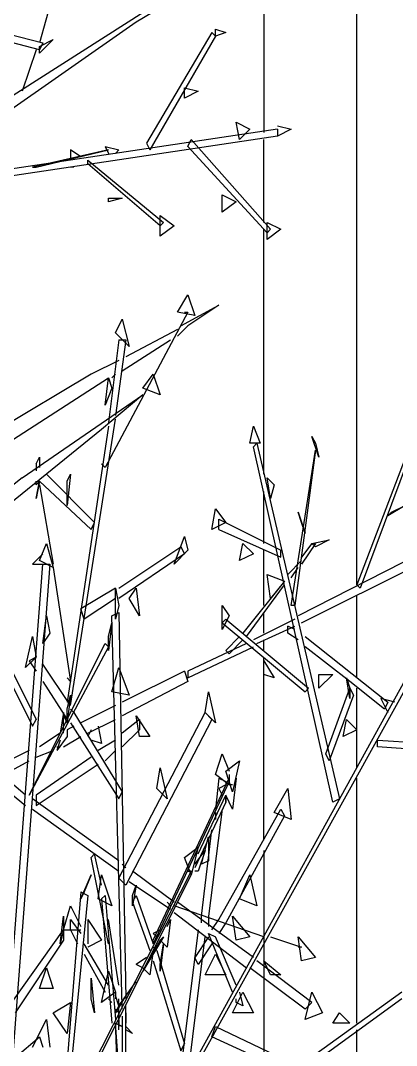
# Model space of a CAD drawing. Header units: millimetres. Extents: x -10.3 to 0, y 0 to 5.9.
# Drawn here: x -0.6205 to -0.5115, y 2.7455 to 3.0425 of the extents above; entities that cross this region are included whole.
import ezdxf

# ---------------------------------------------------------------- set-up
doc = ezdxf.new("R2010")
doc.units = ezdxf.units.MM

msp = doc.modelspace()

# ---------------------------------------------------------------- linework, layer by layer
for p, q in [((-0.55, 4.275), (-0.55, 3.01)), ((-0.523, 2.879), (-0.523, 4.275)), ((-0.555, 3.061), (-0.587, 3.042)), ((-0.569, 3.055), (-0.66, 2.997)), ((-0.61, 3.054), (-0.615, 3.036)), ((-0.637, 3.042), (-0.614, 3.036)), ((-0.587, 3.042), (-0.63, 3.012)), ((-0.615, 3.034), (-0.638, 3.04)), ((-0.565, 3.039), (-0.584, 3.007)), ((-0.565, 3.039), (-0.564, 3.038)), ((-0.564, 3.04), (-0.561, 3.039)), ((-0.564, 3.038), (-0.564, 3.04)), ((-0.561, 3.039), (-0.564, 3.038)), ((-0.615, 3.035), (-0.611, 3.037)), ((-0.611, 3.037), (-0.615, 3.033)), ((-0.614, 3.036), (-0.615, 3.034)), ((-0.564, 3.038), (-0.583, 3.005)), ((-0.616, 3.034), (-0.62, 3.022)), ((-0.615, 3.033), (-0.615, 3.035)), ((-0.573, 3.023), (-0.569, 3.022)), ((-0.573, 3.02), (-0.573, 3.023)), ((-0.569, 3.022), (-0.573, 3.02)), ((-0.558, 3.013), (-0.554, 3.011)), ((-0.557, 3.008), (-0.558, 3.013)), ((-0.546, 3.012), (-0.542, 3.011)), ((-0.546, 3.011), (-0.626, 2.999)), ((-0.546, 3.009), (-0.626, 2.997)), ((-0.554, 3.011), (-0.557, 3.008)), ((-0.546, 3.011), (-0.546, 3.009)), ((-0.542, 3.011), (-0.546, 3.009)), ((-0.596, 3.006), (-0.592, 3.005)), ((-0.596, 3.006), (-0.595, 3.004)), ((-0.584, 3.007), (-0.583, 3.005)), ((-0.572, 3.006), (-0.571, 3.008)), ((-0.549, 2.981), (-0.572, 3.006)), ((-0.571, 3.008), (-0.548, 2.982)), ((-0.55, 2.984), (-0.55, 3.008)), ((-0.595, 3.005), (-0.617, 3)), ((-0.616, 3), (-0.595, 3.005)), ((-0.603, 3.003), (-0.606, 3.005)), ((-0.606, 3.005), (-0.606, 3.002)), ((-0.592, 3.005), (-0.593, 3.004)), ((-0.617, 3), (-0.616, 3)), ((-0.605, 3), (-0.606, 3)), ((-0.601, 3.002), (-0.579, 2.984)), ((-0.601, 3.001), (-0.601, 3.002)), ((-0.58, 2.983), (-0.601, 3.001)), ((-0.595, 2.991), (-0.591, 2.991)), ((-0.591, 2.991), (-0.595, 2.99)), ((-0.595, 2.99), (-0.595, 2.991)), ((-0.562, 2.992), (-0.558, 2.99)), ((-0.562, 2.987), (-0.562, 2.992)), ((-0.558, 2.99), (-0.562, 2.987)), ((-0.58, 2.986), (-0.576, 2.983)), ((-0.58, 2.98), (-0.58, 2.986)), ((-0.579, 2.984), (-0.58, 2.983)), ((-0.576, 2.983), (-0.58, 2.98)), ((-0.55, 2.911), (-0.55, 2.982)), ((-0.549, 2.984), (-0.545, 2.982)), ((-0.549, 2.979), (-0.549, 2.984)), ((-0.548, 2.982), (-0.549, 2.981)), ((-0.545, 2.982), (-0.549, 2.979)), ((-0.575, 2.958), (-0.572, 2.963)), ((-0.572, 2.963), (-0.57, 2.957)), ((-0.574, 2.954), (-0.563, 2.96)), ((-0.563, 2.96), (-0.572, 2.954)), ((-0.572, 2.958), (-0.596, 2.913)), ((-0.593, 2.952), (-0.591, 2.956)), ((-0.591, 2.956), (-0.589, 2.948)), ((-0.57, 2.957), (-0.575, 2.958)), ((-0.573, 2.958), (-0.572, 2.958)), ((-0.575, 2.953), (-0.59, 2.945)), ((-0.572, 2.954), (-0.575, 2.951)), ((-0.592, 2.95), (-0.595, 2.926)), ((-0.589, 2.948), (-0.593, 2.952)), ((-0.59, 2.95), (-0.593, 2.928)), ((-0.592, 2.95), (-0.59, 2.95)), ((-0.591, 2.941), (-0.577, 2.95)), ((-0.592, 2.944), (-0.6, 2.94)), ((-0.66, 2.897), (-0.595, 2.939)), ((-0.6, 2.94), (-0.647, 2.912)), ((-0.596, 2.931), (-0.595, 2.939)), ((-0.595, 2.939), (-0.594, 2.936)), ((-0.594, 2.939), (-0.593, 2.94)), ((-0.585, 2.936), (-0.582, 2.94)), ((-0.582, 2.94), (-0.58, 2.934)), ((-0.594, 2.936), (-0.596, 2.931)), ((-0.58, 2.934), (-0.585, 2.936)), ((-0.62, 2.91), (-0.585, 2.934)), ((-0.585, 2.934), (-0.597, 2.924)), ((-0.606, 2.844), (-0.593, 2.927)), ((-0.597, 2.924), (-0.644, 2.886)), ((-0.595, 2.925), (-0.607, 2.845)), ((-0.554, 2.92), (-0.553, 2.925)), ((-0.553, 2.925), (-0.551, 2.92)), ((-0.551, 2.92), (-0.554, 2.92)), ((-0.553, 2.919), (-0.552, 2.92)), ((-0.552, 2.92), (-0.528, 2.817)), ((-0.534, 2.916), (-0.536, 2.922)), ((-0.536, 2.922), (-0.535, 2.92)), ((-0.535, 2.92), (-0.534, 2.916)), ((-0.507, 2.921), (-0.523, 2.879)), ((-0.506, 2.921), (-0.522, 2.878)), ((-0.53, 2.816), (-0.553, 2.919)), ((-0.542, 2.873), (-0.535, 2.918)), ((-0.535, 2.918), (-0.541, 2.873)), ((-0.616, 2.914), (-0.615, 2.916)), ((-0.616, 2.914), (-0.616, 2.912)), ((-0.615, 2.916), (-0.615, 2.913)), ((-0.596, 2.913), (-0.597, 2.914)), ((-0.599, 2.897), (-0.613, 2.911)), ((-0.607, 2.909), (-0.606, 2.911)), ((-0.606, 2.911), (-0.607, 2.902)), ((-0.62, 2.91), (-0.649, 2.887)), ((-0.615, 2.909), (-0.616, 2.908)), ((-0.616, 2.908), (-0.616, 2.909)), ((-0.615, 2.909), (-0.616, 2.904)), ((-0.616, 2.904), (-0.615, 2.909)), ((-0.615, 2.909), (-0.6, 2.895)), ((-0.615, 2.908), (-0.611, 2.885)), ((-0.607, 2.902), (-0.607, 2.909)), ((-0.548, 2.904), (-0.549, 2.91)), ((-0.549, 2.91), (-0.547, 2.908)), ((-0.547, 2.908), (-0.548, 2.904)), ((-0.55, 2.891), (-0.55, 2.906)), ((-0.509, 2.902), (-0.514, 2.899)), ((-0.513, 2.9), (-0.509, 2.902)), ((-0.565, 2.895), (-0.564, 2.901)), ((-0.564, 2.901), (-0.561, 2.897)), ((-0.539, 2.897), (-0.54, 2.9)), ((-0.54, 2.9), (-0.538, 2.894)), ((-0.514, 2.899), (-0.513, 2.9)), ((-0.6, 2.895), (-0.599, 2.897)), ((-0.561, 2.897), (-0.565, 2.895)), ((-0.563, 2.895), (-0.563, 2.898)), ((-0.563, 2.898), (-0.545, 2.889)), ((-0.485, 2.898), (-0.54, 2.87)), ((-0.538, 2.894), (-0.539, 2.897)), ((-0.576, 2.885), (-0.573, 2.893)), ((-0.573, 2.893), (-0.572, 2.889)), ((-0.563, 2.895), (-0.545, 2.887)), ((-0.539, 2.868), (-0.485, 2.895)), ((-0.615, 2.886), (-0.613, 2.891)), ((-0.613, 2.891), (-0.611, 2.884)), ((-0.592, 2.878), (-0.574, 2.89)), ((-0.574, 2.89), (-0.573, 2.888)), ((-0.557, 2.886), (-0.556, 2.891)), ((-0.556, 2.891), (-0.553, 2.888)), ((-0.535, 2.891), (-0.539, 2.885)), ((-0.536, 2.891), (-0.539, 2.887)), ((-0.536, 2.891), (-0.531, 2.892)), ((-0.536, 2.891), (-0.535, 2.891)), ((-0.535, 2.89), (-0.536, 2.891)), ((-0.531, 2.892), (-0.535, 2.89)), ((-0.614, 2.888), (-0.617, 2.885)), ((-0.573, 2.888), (-0.592, 2.875)), ((-0.572, 2.889), (-0.576, 2.885)), ((-0.553, 2.888), (-0.557, 2.886)), ((-0.55, 2.873), (-0.55, 2.889)), ((-0.545, 2.887), (-0.545, 2.889)), ((-0.625, 2.74), (-0.614, 2.885)), ((-0.612, 2.885), (-0.623, 2.739)), ((-0.617, 2.885), (-0.614, 2.885)), ((-0.611, 2.884), (-0.615, 2.886)), ((-0.614, 2.885), (-0.612, 2.885)), ((-0.611, 2.884), (-0.606, 2.851)), ((-0.539, 2.886), (-0.543, 2.882)), ((-0.542, 2.881), (-0.54, 2.884)), ((-0.549, 2.882), (-0.544, 2.88)), ((-0.548, 2.875), (-0.549, 2.882)), ((-0.593, 2.878), (-0.603, 2.872)), ((-0.593, 2.869), (-0.593, 2.878)), ((-0.593, 2.878), (-0.592, 2.873)), ((-0.589, 2.875), (-0.587, 2.878)), ((-0.587, 2.878), (-0.586, 2.87)), ((-0.544, 2.88), (-0.556, 2.865)), ((-0.555, 2.864), (-0.544, 2.879)), ((-0.544, 2.88), (-0.548, 2.875)), ((-0.523, 2.879), (-0.522, 2.878)), ((-0.593, 2.875), (-0.602, 2.869)), ((-0.586, 2.87), (-0.589, 2.875)), ((-0.523, 2.852), (-0.523, 2.876)), ((-0.632, 2.872), (-0.616, 2.84)), ((-0.602, 2.869), (-0.603, 2.872)), ((-0.592, 2.873), (-0.593, 2.869)), ((-0.562, 2.866), (-0.562, 2.873)), ((-0.562, 2.873), (-0.56, 2.87)), ((-0.541, 2.873), (-0.542, 2.873)), ((-0.633, 2.87), (-0.617, 2.838)), ((-0.614, 2.862), (-0.613, 2.87)), ((-0.613, 2.87), (-0.612, 2.865)), ((-0.594, 2.87), (-0.592, 2.871)), ((-0.591, 2.757), (-0.594, 2.87)), ((-0.592, 2.871), (-0.59, 2.759)), ((-0.56, 2.87), (-0.562, 2.866)), ((-0.55, 2.865), (-0.55, 2.871)), ((-0.595, 2.864), (-0.594, 2.868)), ((-0.594, 2.868), (-0.595, 2.86)), ((-0.562, 2.868), (-0.561, 2.869)), ((-0.562, 2.868), (-0.538, 2.848)), ((-0.561, 2.869), (-0.537, 2.849)), ((-0.541, 2.869), (-0.553, 2.863)), ((-0.552, 2.862), (-0.541, 2.867)), ((-0.541, 2.866), (-0.543, 2.867)), ((-0.543, 2.865), (-0.543, 2.867)), ((-0.619, 2.855), (-0.617, 2.864)), ((-0.617, 2.864), (-0.616, 2.858)), ((-0.612, 2.865), (-0.614, 2.862)), ((-0.595, 2.86), (-0.595, 2.864)), ((-0.587, 2.71), (-0.501, 2.866)), ((-0.5, 2.865), (-0.586, 2.71)), ((-0.557, 2.864), (-0.561, 2.86)), ((-0.54, 2.863), (-0.543, 2.865)), ((-0.538, 2.864), (-0.514, 2.845)), ((-0.618, 2.818), (-0.596, 2.862)), ((-0.595, 2.861), (-0.618, 2.818)), ((-0.596, 2.862), (-0.595, 2.861)), ((-0.555, 2.862), (-0.572, 2.854)), ((-0.572, 2.852), (-0.553, 2.861)), ((-0.56, 2.859), (-0.556, 2.863)), ((-0.55, 2.86), (-0.55, 2.863)), ((-0.525, 2.851), (-0.538, 2.861)), ((-0.616, 2.858), (-0.619, 2.855)), ((-0.616, 2.858), (-0.618, 2.857)), ((-0.561, 2.86), (-0.56, 2.859)), ((-0.55, 2.857), (-0.55, 2.858)), ((-0.618, 2.857), (-0.616, 2.854)), ((-0.606, 2.844), (-0.614, 2.856)), ((-0.594, 2.848), (-0.592, 2.855)), ((-0.592, 2.855), (-0.589, 2.847)), ((-0.55, 2.853), (-0.55, 2.857)), ((-0.55, 2.857), (-0.547, 2.852)), ((-0.606, 2.851), (-0.607, 2.852)), ((-0.573, 2.854), (-0.591, 2.845)), ((-0.573, 2.854), (-0.572, 2.851)), ((-0.572, 2.854), (-0.572, 2.852)), ((-0.55, 2.805), (-0.55, 2.853)), ((-0.547, 2.852), (-0.55, 2.853)), ((-0.534, 2.853), (-0.53, 2.853)), ((-0.53, 2.853), (-0.534, 2.849)), ((-0.534, 2.849), (-0.534, 2.853)), ((-0.525, 2.846), (-0.526, 2.852)), ((-0.526, 2.852), (-0.525, 2.849)), ((-0.614, 2.851), (-0.607, 2.84)), ((-0.572, 2.851), (-0.591, 2.841)), ((-0.538, 2.848), (-0.537, 2.849)), ((-0.532, 2.83), (-0.525, 2.849)), ((-0.515, 2.843), (-0.525, 2.851)), ((-0.525, 2.849), (-0.524, 2.847)), ((-0.525, 2.849), (-0.525, 2.846)), ((-0.523, 2.826), (-0.523, 2.849)), ((-0.607, 2.843), (-0.606, 2.847)), ((-0.606, 2.847), (-0.607, 2.839)), ((-0.589, 2.847), (-0.594, 2.848)), ((-0.567, 2.842), (-0.566, 2.848)), ((-0.566, 2.848), (-0.564, 2.839)), ((-0.524, 2.847), (-0.531, 2.828)), ((-0.512, 2.845), (-0.516, 2.846)), ((-0.516, 2.846), (-0.514, 2.842)), ((-0.607, 2.839), (-0.607, 2.843)), ((-0.606, 2.843), (-0.605, 2.842)), ((-0.593, 2.844), (-0.603, 2.839)), ((-0.514, 2.845), (-0.515, 2.843)), ((-0.617, 2.838), (-0.616, 2.84)), ((-0.608, 2.842), (-0.609, 2.836)), ((-0.608, 2.836), (-0.608, 2.841)), ((-0.608, 2.841), (-0.607, 2.839)), ((-0.607, 2.839), (-0.607, 2.84)), ((-0.605, 2.842), (-0.591, 2.819)), ((-0.601, 2.836), (-0.593, 2.84)), ((-0.592, 2.794), (-0.567, 2.842)), ((-0.586, 2.84), (-0.591, 2.836)), ((-0.565, 2.84), (-0.59, 2.792)), ((-0.587, 2.841), (-0.583, 2.835)), ((-0.586, 2.835), (-0.587, 2.841)), ((-0.586, 2.84), (-0.586, 2.837)), ((-0.567, 2.842), (-0.565, 2.84)), ((-0.564, 2.839), (-0.567, 2.842)), ((-0.527, 2.835), (-0.526, 2.84)), ((-0.526, 2.84), (-0.523, 2.837)), ((-0.605, 2.838), (-0.607, 2.837)), ((-0.607, 2.837), (-0.607, 2.835)), ((-0.606, 2.839), (-0.592, 2.817)), ((-0.6, 2.837), (-0.601, 2.835)), ((-0.598, 2.838), (-0.597, 2.833)), ((-0.586, 2.837), (-0.591, 2.832)), ((-0.523, 2.837), (-0.527, 2.835)), ((-0.609, 2.836), (-0.615, 2.832)), ((-0.607, 2.835), (-0.61, 2.831)), ((-0.609, 2.834), (-0.61, 2.831)), ((-0.608, 2.832), (-0.603, 2.835)), ((-0.597, 2.833), (-0.6, 2.834)), ((-0.593, 2.834), (-0.598, 2.831)), ((-0.583, 2.835), (-0.586, 2.835)), ((-0.517, 2.834), (-0.444, 2.829)), ((-0.517, 2.832), (-0.517, 2.834)), ((-0.618, 2.831), (-0.63, 2.825)), ((-0.616, 2.829), (-0.611, 2.831)), ((-0.61, 2.832), (-0.609, 2.832)), ((-0.596, 2.828), (-0.593, 2.831)), ((-0.444, 2.827), (-0.517, 2.832)), ((-0.629, 2.822), (-0.618, 2.828)), ((-0.6, 2.829), (-0.616, 2.818)), ((-0.564, 2.824), (-0.562, 2.83)), ((-0.562, 2.83), (-0.56, 2.825)), ((-0.561, 2.825), (-0.557, 2.828)), ((-0.557, 2.828), (-0.559, 2.819)), ((-0.531, 2.828), (-0.532, 2.83)), ((-0.616, 2.815), (-0.598, 2.827)), ((-0.581, 2.82), (-0.58, 2.826)), ((-0.58, 2.826), (-0.578, 2.817)), ((-0.559, 2.819), (-0.561, 2.825)), ((-0.619, 2.818), (-0.626, 2.824)), ((-0.582, 2.776), (-0.56, 2.823)), ((-0.56, 2.822), (-0.582, 2.775)), ((-0.56, 2.821), (-0.564, 2.824)), ((-0.563, 2.823), (-0.564, 2.814)), ((-0.563, 2.823), (-0.561, 2.822)), ((-0.561, 2.822), (-0.561, 2.821)), ((-0.56, 2.824), (-0.56, 2.822)), ((-0.56, 2.823), (-0.56, 2.822)), ((-0.56, 2.822), (-0.56, 2.821)), ((-0.558, 2.823), (-0.559, 2.814)), ((-0.558, 2.822), (-0.558, 2.823)), ((-0.523, 2.752), (-0.523, 2.823)), ((-0.625, 2.82), (-0.619, 2.815)), ((-0.592, 2.817), (-0.591, 2.819)), ((-0.578, 2.817), (-0.581, 2.82)), ((-0.561, 2.821), (-0.563, 2.82)), ((-0.563, 2.82), (-0.562, 2.818)), ((-0.559, 2.821), (-0.56, 2.821)), ((-0.547, 2.813), (-0.543, 2.82)), ((-0.543, 2.82), (-0.542, 2.811)), ((-0.592, 2.799), (-0.617, 2.817)), ((-0.616, 2.818), (-0.616, 2.815)), ((-0.561, 2.816), (-0.57, 2.797)), ((-0.569, 2.801), (-0.561, 2.818)), ((-0.561, 2.818), (-0.561, 2.816)), ((-0.559, 2.814), (-0.561, 2.818)), ((-0.561, 2.816), (-0.561, 2.818)), ((-0.528, 2.817), (-0.53, 2.816)), ((-0.617, 2.814), (-0.592, 2.796)), ((-0.562, 2.814), (-0.566, 2.783)), ((-0.564, 2.813), (-0.564, 2.811)), ((-0.563, 2.782), (-0.545, 2.814)), ((-0.542, 2.811), (-0.547, 2.813)), ((-0.545, 2.814), (-0.544, 2.812)), ((-0.544, 2.812), (-0.561, 2.781)), ((-0.568, 2.783), (-0.565, 2.808)), ((-0.568, 2.798), (-0.566, 2.806)), ((-0.566, 2.806), (-0.566, 2.799)), ((-0.6, 2.8), (-0.599, 2.801)), ((-0.597, 2.792), (-0.599, 2.801)), ((-0.573, 2.8), (-0.569, 2.803)), ((-0.569, 2.803), (-0.571, 2.795)), ((-0.57, 2.798), (-0.567, 2.802)), ((-0.567, 2.802), (-0.569, 2.796)), ((-0.55, 2.802), (-0.55, 2.777)), ((-0.595, 2.775), (-0.6, 2.8)), ((-0.59, 2.797), (-0.591, 2.798)), ((-0.571, 2.795), (-0.573, 2.8)), ((-0.566, 2.799), (-0.568, 2.798)), ((-0.571, 2.796), (-0.627, 2.686)), ((-0.571, 2.795), (-0.627, 2.684)), ((-0.603, 2.788), (-0.6, 2.795)), ((-0.6, 2.795), (-0.602, 2.79)), ((-0.598, 2.788), (-0.597, 2.795)), ((-0.597, 2.795), (-0.594, 2.786)), ((-0.576, 2.787), (-0.588, 2.796)), ((-0.571, 2.796), (-0.572, 2.796)), ((-0.572, 2.796), (-0.571, 2.796)), ((-0.569, 2.796), (-0.57, 2.796)), ((-0.557, 2.788), (-0.554, 2.795)), ((-0.554, 2.795), (-0.552, 2.786)), ((-0.59, 2.792), (-0.592, 2.794)), ((-0.589, 2.793), (-0.577, 2.785)), ((-0.588, 2.789), (-0.587, 2.792)), ((-0.587, 2.792), (-0.588, 2.786)), ((-0.603, 2.79), (-0.608, 2.728)), ((-0.601, 2.789), (-0.607, 2.727)), ((-0.603, 2.79), (-0.601, 2.789)), ((-0.602, 2.79), (-0.603, 2.788)), ((-0.597, 2.788), (-0.596, 2.789)), ((-0.596, 2.789), (-0.593, 2.753)), ((-0.588, 2.787), (-0.587, 2.789)), ((-0.588, 2.786), (-0.588, 2.789)), ((-0.587, 2.789), (-0.582, 2.775)), ((-0.608, 2.779), (-0.606, 2.786)), ((-0.606, 2.786), (-0.603, 2.78)), ((-0.594, 2.786), (-0.598, 2.788)), ((-0.597, 2.788), (-0.594, 2.752)), ((-0.588, 2.787), (-0.583, 2.773)), ((-0.577, 2.786), (-0.578, 2.787)), ((-0.55, 2.777), (-0.576, 2.786)), ((-0.553, 2.771), (-0.575, 2.787)), ((-0.552, 2.786), (-0.557, 2.788)), ((-0.609, 2.775), (-0.608, 2.783)), ((-0.608, 2.783), (-0.608, 2.779)), ((-0.576, 2.784), (-0.555, 2.768)), ((-0.568, 2.781), (-0.568, 2.783)), ((-0.566, 2.783), (-0.566, 2.78)), ((-0.559, 2.783), (-0.554, 2.777)), ((-0.558, 2.776), (-0.559, 2.783)), ((-0.606, 2.779), (-0.606, 2.782)), ((-0.606, 2.782), (-0.603, 2.778)), ((-0.601, 2.782), (-0.597, 2.776)), ((-0.601, 2.782), (-0.601, 2.775)), ((-0.592, 2.763), (-0.595, 2.782)), ((-0.578, 2.78), (-0.577, 2.782)), ((-0.577, 2.782), (-0.578, 2.774)), ((-0.565, 2.779), (-0.563, 2.782)), ((-0.561, 2.781), (-0.563, 2.778)), ((-0.623, 2.758), (-0.608, 2.779)), ((-0.608, 2.779), (-0.609, 2.775)), ((-0.608, 2.779), (-0.608, 2.776)), ((-0.608, 2.779), (-0.603, 2.779)), ((-0.606, 2.779), (-0.604, 2.775)), ((-0.579, 2.777), (-0.585, 2.767)), ((-0.58, 2.779), (-0.582, 2.778)), ((-0.582, 2.778), (-0.581, 2.777)), ((-0.58, 2.776), (-0.579, 2.777)), ((-0.569, 2.779), (-0.575, 2.731)), ((-0.572, 2.736), (-0.567, 2.777)), ((-0.566, 2.777), (-0.57, 2.771)), ((-0.559, 2.761), (-0.566, 2.778)), ((-0.566, 2.778), (-0.564, 2.777)), ((-0.558, 2.763), (-0.564, 2.777)), ((-0.554, 2.777), (-0.558, 2.776)), ((-0.55, 2.777), (-0.55, 0.718)), ((-0.548, 2.777), (-0.539, 2.774)), ((-0.54, 2.777), (-0.535, 2.771)), ((-0.539, 2.77), (-0.54, 2.777)), ((-0.608, 2.776), (-0.622, 2.755)), ((-0.595, 2.763), (-0.602, 2.775)), ((-0.597, 2.776), (-0.601, 2.774)), ((-0.58, 2.776), (-0.585, 2.767)), ((-0.582, 2.775), (-0.582, 2.776)), ((-0.582, 2.774), (-0.581, 2.773)), ((-0.578, 2.774), (-0.58, 2.776)), ((-0.58, 2.769), (-0.579, 2.775)), ((-0.579, 2.775), (-0.58, 2.767)), ((-0.565, 2.775), (-0.569, 2.769)), ((-0.539, 2.774), (-0.54, 2.774)), ((-0.602, 2.772), (-0.596, 2.761)), ((-0.582, 2.773), (-0.583, 2.766)), ((-0.582, 2.772), (-0.582, 2.773)), ((-0.581, 2.773), (-0.573, 2.746)), ((-0.567, 2.766), (-0.564, 2.772)), ((-0.564, 2.772), (-0.561, 2.766)), ((-0.584, 2.771), (-0.587, 2.769)), ((-0.585, 2.768), (-0.587, 2.769)), ((-0.582, 2.77), (-0.574, 2.744)), ((-0.58, 2.767), (-0.58, 2.769)), ((-0.569, 2.769), (-0.57, 2.771)), ((-0.536, 2.758), (-0.552, 2.77)), ((-0.55, 2.77), (-0.545, 2.766)), ((-0.548, 2.766), (-0.55, 2.77)), ((-0.535, 2.771), (-0.539, 2.77)), ((-0.615, 2.762), (-0.613, 2.768)), ((-0.613, 2.768), (-0.611, 2.762)), ((-0.597, 2.758), (-0.595, 2.767)), ((-0.595, 2.767), (-0.593, 2.761)), ((-0.583, 2.766), (-0.585, 2.768)), ((-0.561, 2.766), (-0.567, 2.766)), ((-0.538, 2.756), (-0.554, 2.768)), ((-0.545, 2.766), (-0.548, 2.766)), ((-0.6, 2.759), (-0.6, 2.765)), ((-0.6, 2.765), (-0.599, 2.755)), ((-0.592, 2.757), (-0.587, 2.764)), ((-0.611, 2.762), (-0.615, 2.762)), ((-0.593, 2.761), (-0.597, 2.758)), ((-0.593, 2.761), (-0.593, 2.759)), ((-0.59, 2.76), (-0.593, 2.755)), ((-0.592, 2.757), (-0.593, 2.76)), ((-0.559, 2.755), (-0.556, 2.761)), ((-0.557, 2.761), (-0.556, 2.757)), ((-0.556, 2.761), (-0.553, 2.755)), ((-0.51, 2.761), (-0.539, 2.74)), ((-0.538, 2.753), (-0.536, 2.761)), ((-0.536, 2.761), (-0.533, 2.755)), ((-0.611, 2.755), (-0.606, 2.758)), ((-0.606, 2.758), (-0.607, 2.749)), ((-0.599, 2.755), (-0.6, 2.759)), ((-0.595, 2.759), (-0.594, 2.758)), ((-0.593, 2.755), (-0.592, 2.757)), ((-0.592, 2.75), (-0.592, 2.759)), ((-0.592, 2.756), (-0.592, 2.757)), ((-0.591, 2.756), (-0.591, 2.757)), ((-0.59, 2.709), (-0.59, 2.757)), ((-0.558, 2.758), (-0.558, 2.759)), ((-0.556, 2.757), (-0.558, 2.758)), ((-0.51, 2.759), (-0.539, 2.738)), ((-0.536, 2.758), (-0.538, 2.756)), ((-0.607, 2.749), (-0.611, 2.755)), ((-0.592, 2.755), (-0.593, 2.756)), ((-0.592, 2.755), (-0.592, 2.754)), ((-0.591, 2.754), (-0.591, 2.709)), ((-0.59, 2.755), (-0.59, 2.752)), ((-0.553, 2.755), (-0.559, 2.755)), ((-0.533, 2.755), (-0.538, 2.753)), ((-0.53, 2.752), (-0.528, 2.755)), ((-0.528, 2.755), (-0.525, 2.752)), ((-0.617, 2.745), (-0.613, 2.753)), ((-0.613, 2.753), (-0.612, 2.745)), ((-0.591, 2.726), (-0.593, 2.752)), ((-0.593, 2.752), (-0.591, 2.751)), ((-0.591, 2.751), (-0.593, 2.752)), ((-0.592, 2.753), (-0.592, 2.751)), ((-0.59, 2.751), (-0.588, 2.749)), ((-0.565, 2.748), (-0.564, 2.751)), ((-0.564, 2.751), (-0.484, 2.713)), ((-0.525, 2.752), (-0.53, 2.752)), ((-0.622, 2.742), (-0.615, 2.748)), ((-0.615, 2.748), (-0.614, 2.745)), ((-0.593, 2.75), (-0.592, 2.725)), ((-0.588, 2.749), (-0.59, 2.75)), ((-0.484, 2.711), (-0.565, 2.748)), ((-0.523, 2.731), (-0.523, 2.75)), ((-0.574, 2.744), (-0.573, 2.746))]:
    msp.add_line(p, q)

doc.saveas('drawing.dxf')
